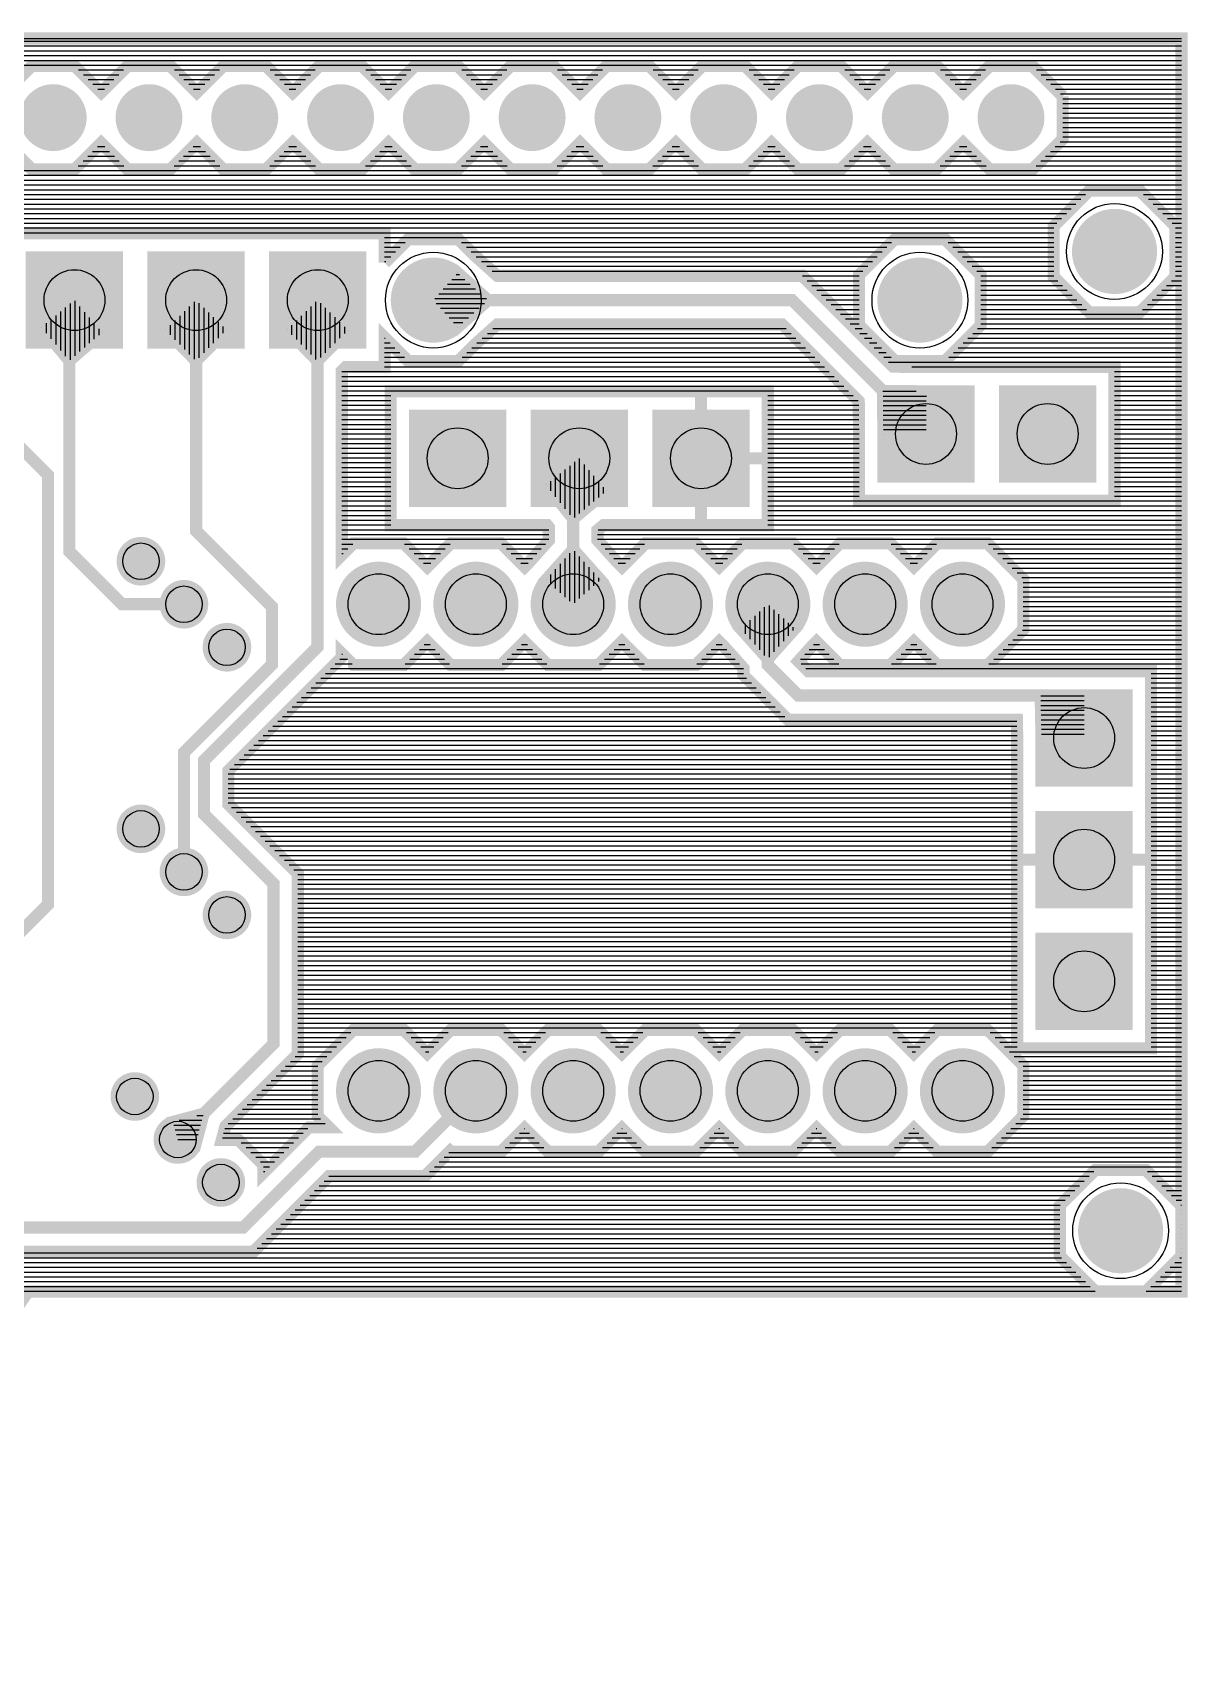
# Model space of a CAD drawing. Header units: inches. Extents: x -0.9 to 0.9, y -0.67 to 0.67.
# Drawn here: x -0.05 to 0.9, y -0.667 to 0.667 of the extents above; entities that cross this region are included whole.
import ezdxf

# ---------------------------------------------------------------- set-up
doc = ezdxf.new("R2010")
doc.units = ezdxf.units.IN
doc.layers.get('0').update_dxf_attribs({"linetype": 'CONTINUOUS'})

# ---------------------------------------------------------------- blocks, each defined once
blk = doc.blocks.new('EPAD')
at = {"const_width": 0.5}
blk.add_lwpolyline([(-0.25, 0, 1), (0.25, 0, 1)], format="xyb", close=True, dxfattribs=at)
blk = doc.blocks.new('RPAD')
blk.add_trace([(-0.5, -0.5), (-0.5, 0.5), (0.5, -0.5), (0.5, 0.5)])

msp = doc.modelspace()

# ---------------------------------------------------------------- linework, layer by layer
at = {"const_width": 0.01}
for points in [[(-0.895, -0.6625), (-0.258071, -0.6625), (-0.053071, -0.3675), (0.895, -0.3675), (0.895, 0.6625), (-0.895, 0.6625), (-0.895, -0.6625)], [(-0.07185, 0.618233), (-0.050084, 0.64), (-0.014876, 0.64), (0.00689, 0.618233), (0.028656, 0.64), (0.063864, 0.64), (0.08563, 0.618233), (0.107396, 0.64), (0.142604, 0.64), (0.16437, 0.618233), (0.186136, 0.64), (0.221344, 0.64), (0.24311, 0.618233), (0.264876, 0.64), (0.300084, 0.64), (0.32185, 0.618233), (0.343617, 0.64), (0.378824, 0.64), (0.400591, 0.618233), (0.422357, 0.64), (0.457565, 0.64), (0.479331, 0.618233), (0.501097, 0.64), (0.536305, 0.64), (0.558071, 0.618233), (0.579837, 0.64), (0.615045, 0.64), (0.636811, 0.618233), (0.658577, 0.64), (0.693785, 0.64), (0.715551, 0.618233), (0.737317, 0.64), (0.772525, 0.64), (0.797421, 0.615104)], [(0.797421, 0.615104), (0.797421, 0.579896), (0.772525, 0.555), (0.737317, 0.555), (0.715551, 0.576767), (0.693785, 0.555), (0.658577, 0.555), (0.636811, 0.576767), (0.615045, 0.555), (0.579837, 0.555), (0.558071, 0.576767), (0.536305, 0.555), (0.501097, 0.555), (0.479331, 0.576767), (0.457565, 0.555), (0.422357, 0.555), (0.400591, 0.576767), (0.378824, 0.555), (0.343617, 0.555), (0.32185, 0.576767), (0.300084, 0.555), (0.264876, 0.555), (0.24311, 0.576767), (0.221344, 0.555), (0.186136, 0.555), (0.16437, 0.576767), (0.142604, 0.555), (0.107396, 0.555), (0.08563, 0.576767), (0.063864, 0.555), (0.028656, 0.555), (0.00689, 0.576767), (-0.014876, 0.555), (-0.050084, 0.555), (-0.07185, 0.576767)], [(0.79, 0.466789), (0.79, 0.508211), (0.819289, 0.5375), (0.860711, 0.5375), (0.89, 0.508211), (0.89, 0.466789), (0.860711, 0.4375), (0.819289, 0.4375), (0.79, 0.466789)], [(-0.37, 0.5025), (0.24, 0.5025), (0.24, 0.47821)], [(0.24, 0.47821), (0.259289, 0.4975), (0.300711, 0.4975), (0.314377, 0.483833), (0.332639, 0.4675), (0.583283, 0.4675), (0.658011, 0.392772), (0.685235, 0.392499), (0.84, 0.392499), (0.84, 0.2825), (0.63, 0.2825), (0.63, 0.337265), (0.629728, 0.364488), (0.566716, 0.4275), (0.332639, 0.4275), (0.314377, 0.411167), (0.300711, 0.3975), (0.259289, 0.3975), (0.24, 0.41679), (0.24, 0.3925), (0.207945, 0.3925), (0.204754, 0.389276), (0.204754, 0.237964), (0.214289, 0.2475), (0.255711, 0.2475), (0.275, 0.22821), (0.294289, 0.2475), (0.335711, 0.2475), (0.355, 0.22821), (0.35867, 0.23188), (0.375, 0.250139), (0.375, 0.26073), (0.373583, 0.2625), (0.245, 0.2625), (0.245, 0.3725), (0.555, 0.3725), (0.555, 0.2625), (0.419927, 0.2625), (0.415, 0.25839), (0.415, 0.250139), (0.431333, 0.231877), (0.435, 0.22821), (0.454289, 0.2475), (0.495711, 0.2475), (0.515, 0.22821), (0.534289, 0.2475), (0.575711, 0.2475), (0.595, 0.22821), (0.614289, 0.2475), (0.655711, 0.2475), (0.675, 0.22821), (0.694289, 0.2475), (0.735711, 0.2475), (0.765, 0.218211), (0.765, 0.176789), (0.735711, 0.1475), (0.694289, 0.1475), (0.675, 0.16679), (0.655711, 0.1475), (0.614289, 0.1475), (0.595, 0.16679), (0.591333, 0.163123), (0.580156, 0.150627), (0.588284, 0.1425), (0.87, 0.1425), (0.87, -0.1675), (0.76, -0.1675), (0.76, 0.086971), (0.75969, 0.1025), (0.571716, 0.1025), (0.535, 0.139216), (0.535, 0.144861), (0.51867, 0.16312), (0.515, 0.16679), (0.495711, 0.1475), (0.454289, 0.1475), (0.435, 0.16679), (0.415711, 0.1475), (0.374289, 0.1475), (0.355, 0.16679), (0.335711, 0.1475), (0.294289, 0.1475), (0.275, 0.16679), (0.255711, 0.1475), (0.214289, 0.1475), (0.204754, 0.157036), (0.204754, 0.15397), (0.11147, 0.060686), (0.11147, 0.033172), (0.168684, -0.024043), (0.168684, -0.1721), (0.109144, -0.23164), (0.106138, -0.242856), (0.119853, -0.242856), (0.140355, -0.263358), (0.140355, -0.269932), (0.177814, -0.232473), (0.194263, -0.232473), (0.185, -0.223211), (0.185, -0.181789), (0.214289, -0.1525), (0.255711, -0.1525), (0.275, -0.17179), (0.294289, -0.1525), (0.335711, -0.1525), (0.355, -0.17179), (0.374289, -0.1525), (0.415711, -0.1525), (0.435, -0.17179), (0.454289, -0.1525), (0.495711, -0.1525), (0.515, -0.17179), (0.534289, -0.1525), (0.575711, -0.1525), (0.595, -0.17179), (0.614289, -0.1525), (0.655711, -0.1525), (0.675, -0.17179), (0.694289, -0.1525), (0.735711, -0.1525), (0.765, -0.181789), (0.765, -0.223211), (0.735711, -0.2525), (0.694289, -0.2525), (0.675, -0.23321), (0.655711, -0.2525), (0.614289, -0.2525), (0.595, -0.23321), (0.575711, -0.2525), (0.534289, -0.2525), (0.515, -0.23321), (0.495711, -0.2525), (0.454289, -0.2525), (0.435, -0.23321), (0.415711, -0.2525), (0.374289, -0.2525), (0.355, -0.23321), (0.335711, -0.2525), (0.294289, -0.2525), (0.293787, -0.251997), (0.273311, -0.272472), (0.194382, -0.272472), (0.13203, -0.334824), (-0.129913, -0.334824)], [(0.63, 0.426789), (0.63, 0.468211), (0.659289, 0.4975), (0.700711, 0.4975), (0.73, 0.468211), (0.73, 0.426789), (0.700711, 0.3975), (0.659289, 0.3975), (0.63, 0.426789)], [(0.28, 0.4475), (0.3, 0.425139), (0.325, 0.4475), (0.3, 0.469861), (0.28, 0.4475)], [(-0.145, -0.1575), (-0.036791, -0.049291), (-0.036791, 0.303774), (-0.103956, 0.370938), (-0.107687, 0.370938), (-0.107687, 0.440187), (-0.115, 0.4475)], [(-0.015, 0.4475), (-0.041976, 0.4252), (-0.019226, 0.397679), (0.007835, 0.420975), (-0.015, 0.4475)], [(0.075, 0.1975), (0.024165, 0.1975), (-0.019226, 0.240891), (-0.019226, 0.240891), (-0.019226, 0.443274), (-0.015, 0.4475)], [(0.085, 0.4475), (0.060005, 0.423), (0.085, 0.3975), (0.109995, 0.423), (0.085, 0.4475)], [(0.07, -0.2425), (0.148684, -0.163816), (0.148684, -0.032326), (0.09147, 0.024888), (0.09147, 0.06897), (0.184754, 0.162254), (0.184754, 0.447254), (0.185, 0.4475)], [(0.075, -0.0225), (0.075, 0.075582), (0.147441, 0.148022), (0.147441, 0.195285), (0.085, 0.257726), (0.085, 0.4475)], [(0.185, 0.4475), (0.159885, 0.423124), (0.184754, 0.397501), (0.209874, 0.422878), (0.185, 0.4475)], [(0.28, 0.4475), (0.575, 0.4475), (0.685, 0.3375)], [(0.5, 0.3725), (0.5, 0.3175)], [(0.685, 0.3375), (0.68535, 0.372498), (0.649645, 0.372855), (0.650002, 0.33715), (0.685, 0.3375)], [(0.4, 0.3175), (0.37268, 0.295622), (0.395, 0.267751), (0.42242, 0.290624), (0.4, 0.3175)], [(0.395, 0.1975), (0.395, 0.3125), (0.4, 0.3175)], [(0.555, 0.3175), (0.5, 0.3175)], [(0.5, 0.2625), (0.5, 0.3175)], [(0.395, 0.1975), (0.417361, 0.2175), (0.395, 0.2425), (0.372639, 0.2175), (0.395, 0.1975)], [(0.555, 0.1975), (0.532639, 0.1775), (0.555, 0.1525), (0.577361, 0.1775), (0.555, 0.1975)], [(0.555, 0.1975), (0.555, 0.1475), (0.58, 0.1225), (0.78, 0.1225), (0.815, 0.0875)], [(0.815, 0.0875), (0.815, 0.1225), (0.779293, 0.1225), (0.780007, 0.0868), (0.815, 0.0875)], [(0.76, -0.0125), (0.815, -0.0125)], [(0.87, -0.0125), (0.815, -0.0125)], [(0.315, -0.2025), (0.265028, -0.252472), (0.186098, -0.252472), (0.123746, -0.314824), (-0.12163, -0.314824), (-0.183954, -0.2525), (-0.365, -0.2525)], [(0.07, -0.2425), (0.084489, -0.246382), (0.091213, -0.221287), (0.066118, -0.228011), (0.07, -0.2425)], [(0.795, -0.338211), (0.795, -0.296789), (0.824289, -0.2675), (0.865711, -0.2675), (0.895, -0.296789), (0.895, -0.338211), (0.865711, -0.3675), (0.824289, -0.3675), (0.795, -0.338211)]]:
    msp.add_lwpolyline(points, dxfattribs=at)
for points in [[(-0.895, 0.6625), (0.895, 0.6625)], [(-0.895, 0.660335), (0.895, 0.660335)], [(-0.895, 0.656398), (0.895, 0.656398)], [(-0.895, 0.652461), (0.895, 0.652461)], [(-0.895, 0.648524), (0.895, 0.648524)], [(-0.895, 0.644587), (0.895, 0.644587)], [(-0.895, 0.64065), (0.895, 0.64065)], [(-0.011589, 0.636713), (0.025369, 0.636713)], [(-0.007652, 0.632776), (0.021432, 0.632776)], [(-0.003715, 0.628839), (0.017495, 0.628839)], [(0.067151, 0.636713), (0.104109, 0.636713)], [(0.071088, 0.632776), (0.100172, 0.632776)], [(0.075025, 0.628839), (0.096235, 0.628839)], [(0.145891, 0.636713), (0.182849, 0.636713)], [(0.149828, 0.632776), (0.178912, 0.632776)], [(0.153765, 0.628839), (0.174975, 0.628839)], [(0.224631, 0.636713), (0.261589, 0.636713)], [(0.228568, 0.632776), (0.257652, 0.632776)], [(0.232505, 0.628839), (0.253715, 0.628839)], [(0.303371, 0.636713), (0.34033, 0.636713)], [(0.307308, 0.632776), (0.336393, 0.632776)], [(0.311245, 0.628839), (0.332456, 0.628839)], [(0.382111, 0.636713), (0.41907, 0.636713)], [(0.386048, 0.632776), (0.415133, 0.632776)], [(0.389985, 0.628839), (0.411196, 0.628839)], [(0.460852, 0.636713), (0.49781, 0.636713)], [(0.464789, 0.632776), (0.493873, 0.632776)], [(0.468726, 0.628839), (0.489936, 0.628839)], [(0.539592, 0.636713), (0.57655, 0.636713)], [(0.543529, 0.632776), (0.572613, 0.632776)], [(0.547466, 0.628839), (0.568676, 0.628839)], [(0.618332, 0.636713), (0.65529, 0.636713)], [(0.622269, 0.632776), (0.651353, 0.632776)], [(0.626206, 0.628839), (0.647416, 0.628839)], [(0.697072, 0.636713), (0.73403, 0.636713)], [(0.701009, 0.632776), (0.730093, 0.632776)], [(0.704946, 0.628839), (0.726156, 0.628839)], [(0.775812, 0.636713), (0.895, 0.636713)], [(0.779749, 0.632776), (0.895, 0.632776)], [(0.783686, 0.628839), (0.895, 0.628839)], [(0.000222, 0.624902), (0.013558, 0.624902)], [(0.004159, 0.620965), (0.009621, 0.620965)], [(0.078962, 0.624902), (0.092298, 0.624902)], [(0.082899, 0.620965), (0.088361, 0.620965)], [(0.157702, 0.624902), (0.171038, 0.624902)], [(0.161639, 0.620965), (0.167101, 0.620965)], [(0.236442, 0.624902), (0.249778, 0.624902)], [(0.240379, 0.620965), (0.245841, 0.620965)], [(0.315182, 0.624902), (0.328519, 0.624902)], [(0.319119, 0.620965), (0.324581, 0.620965)], [(0.393922, 0.624902), (0.407259, 0.624902)], [(0.397859, 0.620965), (0.403322, 0.620965)], [(0.472663, 0.624902), (0.485999, 0.624902)], [(0.4766, 0.620965), (0.482062, 0.620965)], [(0.551403, 0.624902), (0.564739, 0.624902)], [(0.55534, 0.620965), (0.560802, 0.620965)], [(0.630143, 0.624902), (0.643479, 0.624902)], [(0.63408, 0.620965), (0.639542, 0.620965)], [(0.708883, 0.624902), (0.722219, 0.624902)], [(0.71282, 0.620965), (0.718282, 0.620965)], [(0.787623, 0.624902), (0.895, 0.624902)], [(0.79156, 0.620965), (0.895, 0.620965)], [(0.795497, 0.617028), (0.895, 0.617028)], [(0.797421, 0.613091), (0.895, 0.613091)], [(0.797421, 0.609154), (0.895, 0.609154)], [(0.797421, 0.605217), (0.895, 0.605217)], [(0.797421, 0.60128), (0.895, 0.60128)], [(0.797421, 0.597343), (0.895, 0.597343)], [(0.797421, 0.593406), (0.895, 0.593406)], [(0.797421, 0.589469), (0.895, 0.589469)], [(0.795182, 0.577657), (0.895, 0.577657)], [(0.797421, 0.585531), (0.895, 0.585531)], [(0.797421, 0.581594), (0.895, 0.581594)], [(-0.007967, 0.561909), (0.021747, 0.561909)], [(-0.00403, 0.565846), (0.01781, 0.565846)], [(-0.000093, 0.569783), (0.013873, 0.569783)], [(0.003844, 0.57372), (0.009936, 0.57372)], [(0.070773, 0.561909), (0.100487, 0.561909)], [(0.07471, 0.565846), (0.09655, 0.565846)], [(0.078647, 0.569783), (0.092613, 0.569783)], [(0.082584, 0.57372), (0.088676, 0.57372)], [(0.149513, 0.561909), (0.179227, 0.561909)], [(0.15345, 0.565846), (0.17529, 0.565846)], [(0.157387, 0.569783), (0.171353, 0.569783)], [(0.161324, 0.57372), (0.167416, 0.57372)], [(0.228253, 0.561909), (0.257967, 0.561909)], [(0.23219, 0.565846), (0.25403, 0.565846)], [(0.236127, 0.569783), (0.250093, 0.569783)], [(0.240064, 0.57372), (0.246156, 0.57372)], [(0.306993, 0.561909), (0.336707, 0.561909)], [(0.31093, 0.565846), (0.33277, 0.565846)], [(0.314867, 0.569783), (0.328833, 0.569783)], [(0.318804, 0.57372), (0.324896, 0.57372)], [(0.385733, 0.561909), (0.415448, 0.561909)], [(0.38967, 0.565846), (0.411511, 0.565846)], [(0.393607, 0.569783), (0.407574, 0.569783)], [(0.397544, 0.57372), (0.403637, 0.57372)], [(0.464474, 0.561909), (0.494188, 0.561909)], [(0.468411, 0.565846), (0.490251, 0.565846)], [(0.472348, 0.569783), (0.486314, 0.569783)], [(0.476285, 0.57372), (0.482377, 0.57372)], [(0.543214, 0.561909), (0.572928, 0.561909)], [(0.547151, 0.565846), (0.568991, 0.565846)], [(0.551088, 0.569783), (0.565054, 0.569783)], [(0.555025, 0.57372), (0.561117, 0.57372)], [(0.621954, 0.561909), (0.651668, 0.561909)], [(0.625891, 0.565846), (0.647731, 0.565846)], [(0.629828, 0.569783), (0.643794, 0.569783)], [(0.633765, 0.57372), (0.639857, 0.57372)], [(0.700694, 0.561909), (0.730408, 0.561909)], [(0.704631, 0.565846), (0.726471, 0.565846)], [(0.708568, 0.569783), (0.722534, 0.569783)], [(0.712505, 0.57372), (0.718597, 0.57372)], [(0.779434, 0.561909), (0.895, 0.561909)], [(0.783371, 0.565846), (0.895, 0.565846)], [(0.787308, 0.569783), (0.895, 0.569783)], [(0.791245, 0.57372), (0.895, 0.57372)], [(-0.515, 0.554035), (0.895, 0.554035)], [(-0.515, 0.550098), (0.895, 0.550098)], [(-0.011904, 0.557972), (0.025684, 0.557972)], [(0.066836, 0.557972), (0.104424, 0.557972)], [(0.145576, 0.557972), (0.183164, 0.557972)], [(0.224316, 0.557972), (0.261904, 0.557972)], [(0.303056, 0.557972), (0.340644, 0.557972)], [(0.381796, 0.557972), (0.419385, 0.557972)], [(0.460537, 0.557972), (0.498125, 0.557972)], [(0.539277, 0.557972), (0.576865, 0.557972)], [(0.618017, 0.557972), (0.655605, 0.557972)], [(0.696757, 0.557972), (0.734345, 0.557972)], [(0.775497, 0.557972), (0.895, 0.557972)], [(-0.515, 0.546161), (0.895, 0.546161)], [(-0.515, 0.542224), (0.895, 0.542224)], [(-0.515, 0.538287), (0.895, 0.538287)], [(-0.515, 0.53435), (0.81614, 0.53435)], [(0.86386, 0.53435), (0.895, 0.53435)], [(-0.515, 0.530413), (0.812203, 0.530413)], [(-0.515, 0.526476), (0.808266, 0.526476)], [(-0.515, 0.522539), (0.804329, 0.522539)], [(0.867797, 0.530413), (0.895, 0.530413)], [(0.871734, 0.526476), (0.895, 0.526476)], [(0.875671, 0.522539), (0.895, 0.522539)], [(-0.515, 0.518602), (0.800392, 0.518602)], [(-0.515, 0.514665), (0.796455, 0.514665)], [(-0.515, 0.510728), (0.792518, 0.510728)], [(0.879608, 0.518602), (0.895, 0.518602)], [(0.883545, 0.514665), (0.895, 0.514665)], [(0.887482, 0.510728), (0.895, 0.510728)], [(-0.515, 0.506791), (0.79, 0.506791)], [(-0.515, 0.502854), (0.79, 0.502854)], [(0.24, 0.498917), (0.79, 0.498917)], [(0.24, 0.49498), (0.25677, 0.49498)], [(0.30323, 0.49498), (0.65677, 0.49498)], [(0.70323, 0.49498), (0.79, 0.49498)], [(0.89, 0.506791), (0.895, 0.506791)], [(0.89, 0.502854), (0.895, 0.502854)], [(0.89, 0.498917), (0.895, 0.498917)], [(0.89, 0.49498), (0.895, 0.49498)], [(0.24, 0.491043), (0.252833, 0.491043)], [(0.24, 0.487106), (0.248896, 0.487106)], [(0.24, 0.483169), (0.244959, 0.483169)], [(0.307167, 0.491043), (0.652833, 0.491043)], [(0.311104, 0.487106), (0.648896, 0.487106)], [(0.315119, 0.483169), (0.644959, 0.483169)], [(0.707167, 0.491043), (0.79, 0.491043)], [(0.711104, 0.487106), (0.79, 0.487106)], [(0.715041, 0.483169), (0.79, 0.483169)], [(0.89, 0.491043), (0.895, 0.491043)], [(0.89, 0.487106), (0.895, 0.487106)], [(0.89, 0.483169), (0.895, 0.483169)], [(0.24, 0.479232), (0.241022, 0.479232)], [(0.298735, 0.468446), (0.301581, 0.468446)], [(0.3, 0.469861), (0.3, 0.469861)], [(0.319521, 0.479232), (0.641022, 0.479232)], [(0.323922, 0.475295), (0.637085, 0.475295)], [(0.328324, 0.471358), (0.633148, 0.471358)], [(0.583362, 0.467421), (0.63, 0.467421)], [(0.718978, 0.479232), (0.79, 0.479232)], [(0.722915, 0.475295), (0.79, 0.475295)], [(0.726852, 0.471358), (0.79, 0.471358)], [(0.73, 0.467421), (0.79, 0.467421)], [(0.89, 0.479232), (0.895, 0.479232)], [(0.89, 0.475295), (0.895, 0.475295)], [(0.89, 0.471358), (0.895, 0.471358)], [(0.89, 0.467421), (0.895, 0.467421)], [(0.288171, 0.456635), (0.314786, 0.456635)], [(0.291692, 0.460572), (0.310384, 0.460572)], [(0.295213, 0.464509), (0.305983, 0.464509)], [(0.587299, 0.463484), (0.63, 0.463484)], [(0.591236, 0.459547), (0.63, 0.459547)], [(0.595173, 0.45561), (0.63, 0.45561)], [(0.73, 0.463484), (0.793306, 0.463484)], [(0.73, 0.459547), (0.797243, 0.459547)], [(0.73, 0.45561), (0.80118, 0.45561)], [(0.87882, 0.45561), (0.895, 0.45561)], [(0.882757, 0.459547), (0.895, 0.459547)], [(0.886694, 0.463484), (0.895, 0.463484)], [(-0.022291, 0.401387), (-0.022291, 0.441473)], [(-0.018354, 0.39843), (-0.018354, 0.444727)], [(-0.014417, 0.401819), (-0.014417, 0.446822)], [(-0.01048, 0.405208), (-0.01048, 0.442249)], [(0.07969, 0.402917), (0.07969, 0.442295)], [(0.083627, 0.3989), (0.083627, 0.446154)], [(0.087564, 0.400116), (0.087564, 0.444987)], [(0.091501, 0.404132), (0.091501, 0.441128)], [(0.17957, 0.402842), (0.17957, 0.44223)], [(0.183507, 0.398785), (0.183507, 0.446051)], [(0.187444, 0.400218), (0.187444, 0.44508)], [(0.191381, 0.404196), (0.191381, 0.441183)], [(0.281128, 0.448761), (0.323589, 0.448761)], [(0.282393, 0.444824), (0.322008, 0.444824)], [(0.28465, 0.452698), (0.319188, 0.452698)], [(0.285914, 0.440887), (0.317607, 0.440887)], [(0.59911, 0.451673), (0.63, 0.451673)], [(0.603047, 0.447736), (0.63, 0.447736)], [(0.606984, 0.443799), (0.63, 0.443799)], [(0.73, 0.451673), (0.805117, 0.451673)], [(0.73, 0.447736), (0.809054, 0.447736)], [(0.73, 0.443799), (0.812991, 0.443799)], [(0.867009, 0.443799), (0.895, 0.443799)], [(0.870946, 0.447736), (0.895, 0.447736)], [(0.874883, 0.451673), (0.895, 0.451673)], [(-0.038039, 0.420437), (-0.038039, 0.428455)], [(-0.034102, 0.415675), (-0.034102, 0.431709)], [(-0.030165, 0.410912), (-0.030165, 0.434964)], [(-0.026228, 0.406149), (-0.026228, 0.438218)], [(-0.006543, 0.408598), (-0.006543, 0.437676)], [(-0.002606, 0.411987), (-0.002606, 0.433103)], [(0.001331, 0.415376), (0.001331, 0.42853)], [(0.067879, 0.414967), (0.067879, 0.430718)], [(0.071816, 0.41095), (0.071816, 0.434577)], [(0.075753, 0.406934), (0.075753, 0.438436)], [(0.095438, 0.408149), (0.095438, 0.437269)], [(0.099375, 0.412166), (0.099375, 0.433409)], [(0.103312, 0.416182), (0.103312, 0.42955)], [(0.167759, 0.415011), (0.167759, 0.430766)], [(0.171696, 0.410954), (0.171696, 0.434587)], [(0.175633, 0.406898), (0.175633, 0.438408)], [(0.195318, 0.408173), (0.195318, 0.437286)], [(0.199255, 0.41215), (0.199255, 0.433389)], [(0.203192, 0.416127), (0.203192, 0.429492)], [(0.289436, 0.43695), (0.313205, 0.43695)], [(0.292957, 0.433013), (0.308803, 0.433013)], [(0.296478, 0.429076), (0.304402, 0.429076)], [(0.610921, 0.439862), (0.63, 0.439862)], [(0.614858, 0.435925), (0.63, 0.435925)], [(0.618795, 0.431988), (0.63, 0.431988)], [(0.622732, 0.428051), (0.63, 0.428051)], [(0.73, 0.439862), (0.816928, 0.439862)], [(0.73, 0.435925), (0.895, 0.435925)], [(0.73, 0.431988), (0.895, 0.431988)], [(0.73, 0.428051), (0.895, 0.428051)], [(0.863072, 0.439862), (0.895, 0.439862)], [(-0.041976, 0.4252), (-0.041976, 0.4252)], [(0.005268, 0.418765), (0.005268, 0.423956)], [(0.007835, 0.420975), (0.007835, 0.420975)], [(0.060005, 0.423), (0.060005, 0.423)], [(0.063942, 0.418983), (0.063942, 0.426859)], [(0.107249, 0.420199), (0.107249, 0.425691)], [(0.109995, 0.423), (0.109995, 0.423)], [(0.159885, 0.423124), (0.159885, 0.423124)], [(0.163822, 0.419067), (0.163822, 0.426944)], [(0.207129, 0.420104), (0.207129, 0.425594)], [(0.209874, 0.422878), (0.209874, 0.422878)], [(0.24, 0.41624), (0.24055, 0.41624)], [(0.3, 0.425139), (0.3, 0.425139)], [(0.320049, 0.41624), (0.577976, 0.41624)], [(0.324451, 0.420177), (0.574039, 0.420177)], [(0.328852, 0.424114), (0.570102, 0.424114)], [(0.626669, 0.424114), (0.632676, 0.424114)], [(0.630606, 0.420177), (0.636613, 0.420177)], [(0.634543, 0.41624), (0.64055, 0.41624)], [(0.71945, 0.41624), (0.895, 0.41624)], [(0.723387, 0.420177), (0.895, 0.420177)], [(0.727324, 0.424114), (0.895, 0.424114)], [(0.24, 0.412303), (0.244487, 0.412303)], [(0.24, 0.408366), (0.248424, 0.408366)], [(0.24, 0.404429), (0.252361, 0.404429)], [(0.307639, 0.404429), (0.589787, 0.404429)], [(0.311576, 0.408366), (0.58585, 0.408366)], [(0.315647, 0.412303), (0.581913, 0.412303)], [(0.63848, 0.412303), (0.644487, 0.412303)], [(0.642417, 0.408366), (0.648424, 0.408366)], [(0.646354, 0.404429), (0.652361, 0.404429)], [(0.707639, 0.404429), (0.895, 0.404429)], [(0.711576, 0.408366), (0.895, 0.408366)], [(0.715513, 0.412303), (0.895, 0.412303)], [(0.204754, 0.388681), (0.605535, 0.388681)], [(0.24, 0.400492), (0.256298, 0.400492)], [(0.24, 0.396555), (0.597661, 0.396555)], [(0.24, 0.392618), (0.601598, 0.392618)], [(0.303702, 0.400492), (0.593724, 0.400492)], [(0.650291, 0.400492), (0.656298, 0.400492)], [(0.654228, 0.396555), (0.895, 0.396555)], [(0.673354, 0.392618), (0.895, 0.392618)], [(0.703702, 0.400492), (0.895, 0.400492)], [(0.84, 0.388681), (0.895, 0.388681)], [(0.204754, 0.384744), (0.609472, 0.384744)], [(0.204754, 0.380807), (0.613409, 0.380807)], [(0.204754, 0.37687), (0.617346, 0.37687)], [(0.84, 0.384744), (0.895, 0.384744)], [(0.84, 0.380807), (0.895, 0.380807)], [(0.84, 0.37687), (0.895, 0.37687)], [(0.204754, 0.372933), (0.621283, 0.372933)], [(0.204754, 0.368996), (0.245, 0.368996)], [(0.204754, 0.365059), (0.245, 0.365059)], [(0.204754, 0.361122), (0.245, 0.361122)], [(0.555, 0.368996), (0.62522, 0.368996)], [(0.555, 0.365059), (0.629157, 0.365059)], [(0.555, 0.361122), (0.629761, 0.361122)], [(0.649645, 0.372855), (0.649645, 0.372855)], [(0.649647, 0.372583), (0.676847, 0.372583)], [(0.649687, 0.368646), (0.685311, 0.368646)], [(0.649726, 0.364709), (0.685272, 0.364709)], [(0.649765, 0.360772), (0.685233, 0.360772)], [(0.84, 0.372933), (0.895, 0.372933)], [(0.84, 0.368996), (0.895, 0.368996)], [(0.84, 0.365059), (0.895, 0.365059)], [(0.84, 0.361122), (0.895, 0.361122)], [(0.204754, 0.357185), (0.245, 0.357185)], [(0.204754, 0.353248), (0.245, 0.353248)], [(0.204754, 0.349311), (0.245, 0.349311)], [(0.555, 0.357185), (0.629801, 0.357185)], [(0.555, 0.353248), (0.62984, 0.353248)], [(0.555, 0.349311), (0.62988, 0.349311)], [(0.649805, 0.356835), (0.685193, 0.356835)], [(0.649844, 0.352898), (0.685154, 0.352898)], [(0.649883, 0.348961), (0.685115, 0.348961)], [(0.84, 0.357185), (0.895, 0.357185)], [(0.84, 0.353248), (0.895, 0.353248)], [(0.84, 0.349311), (0.895, 0.349311)], [(0.204754, 0.345374), (0.245, 0.345374)], [(0.204754, 0.341437), (0.245, 0.341437)], [(0.204754, 0.3375), (0.245, 0.3375)], [(0.555, 0.345374), (0.629919, 0.345374)], [(0.555, 0.341437), (0.629958, 0.341437)], [(0.555, 0.3375), (0.629998, 0.3375)], [(0.649923, 0.345024), (0.685075, 0.345024)], [(0.649962, 0.341087), (0.685036, 0.341087)], [(0.650002, 0.33715), (0.650002, 0.33715)], [(0.84, 0.345374), (0.895, 0.345374)], [(0.84, 0.341437), (0.895, 0.341437)], [(0.84, 0.3375), (0.895, 0.3375)], [(0.204754, 0.333563), (0.245, 0.333563)], [(0.204754, 0.329626), (0.245, 0.329626)], [(0.204754, 0.325689), (0.245, 0.325689)], [(0.204754, 0.321752), (0.245, 0.321752)], [(0.555, 0.333563), (0.63, 0.333563)], [(0.555, 0.329626), (0.63, 0.329626)], [(0.555, 0.325689), (0.63, 0.325689)], [(0.555, 0.321752), (0.63, 0.321752)], [(0.84, 0.333563), (0.895, 0.333563)], [(0.84, 0.329626), (0.895, 0.329626)], [(0.84, 0.325689), (0.895, 0.325689)], [(0.84, 0.321752), (0.895, 0.321752)], [(0.204754, 0.317815), (0.245, 0.317815)], [(0.204754, 0.313878), (0.245, 0.313878)], [(0.204754, 0.309941), (0.245, 0.309941)], [(0.388428, 0.275957), (0.388428, 0.308233)], [(0.392365, 0.271041), (0.392365, 0.311386)], [(0.396302, 0.268837), (0.396302, 0.314539)], [(0.400239, 0.272121), (0.400239, 0.317213)], [(0.404176, 0.275405), (0.404176, 0.312493)], [(0.408113, 0.278689), (0.408113, 0.307774)], [(0.555, 0.317815), (0.63, 0.317815)], [(0.555, 0.313878), (0.63, 0.313878)], [(0.555, 0.309941), (0.63, 0.309941)], [(0.84, 0.317815), (0.895, 0.317815)], [(0.84, 0.313878), (0.895, 0.313878)], [(0.84, 0.309941), (0.895, 0.309941)], [(0.204754, 0.306004), (0.245, 0.306004)], [(0.204754, 0.302067), (0.245, 0.302067)], [(0.204754, 0.29813), (0.245, 0.29813)], [(0.204754, 0.294193), (0.245, 0.294193)], [(0.37268, 0.295622), (0.37268, 0.295622)], [(0.376617, 0.290706), (0.376617, 0.298775)], [(0.380554, 0.28579), (0.380554, 0.301928)], [(0.384491, 0.280873), (0.384491, 0.30508)], [(0.41205, 0.281974), (0.41205, 0.303054)], [(0.415987, 0.285258), (0.415987, 0.298334)], [(0.555, 0.306004), (0.63, 0.306004)], [(0.555, 0.302067), (0.63, 0.302067)], [(0.555, 0.29813), (0.63, 0.29813)], [(0.555, 0.294193), (0.63, 0.294193)], [(0.84, 0.306004), (0.895, 0.306004)], [(0.84, 0.302067), (0.895, 0.302067)], [(0.84, 0.29813), (0.895, 0.29813)], [(0.84, 0.294193), (0.895, 0.294193)], [(0.204754, 0.290256), (0.245, 0.290256)], [(0.204754, 0.286319), (0.245, 0.286319)], [(0.204754, 0.282382), (0.245, 0.282382)], [(0.419924, 0.288542), (0.419924, 0.293615)], [(0.42242, 0.290624), (0.42242, 0.290624)], [(0.555, 0.290256), (0.63, 0.290256)], [(0.555, 0.286319), (0.63, 0.286319)], [(0.555, 0.282382), (0.895, 0.282382)], [(0.84, 0.290256), (0.895, 0.290256)], [(0.84, 0.286319), (0.895, 0.286319)], [(0.204754, 0.278445), (0.245, 0.278445)], [(0.204754, 0.274508), (0.245, 0.274508)], [(0.204754, 0.270571), (0.245, 0.270571)], [(0.555, 0.278445), (0.895, 0.278445)], [(0.555, 0.274508), (0.895, 0.274508)], [(0.555, 0.270571), (0.895, 0.270571)], [(0.204754, 0.266634), (0.245, 0.266634)], [(0.204754, 0.262697), (0.245, 0.262697)], [(0.204754, 0.25876), (0.375, 0.25876)], [(0.204754, 0.254823), (0.375, 0.254823)], [(0.415, 0.254823), (0.895, 0.254823)], [(0.415443, 0.25876), (0.895, 0.25876)], [(0.555, 0.266634), (0.895, 0.266634)], [(0.555, 0.262697), (0.895, 0.262697)], [(0.204754, 0.250886), (0.375, 0.250886)], [(0.204754, 0.246949), (0.213739, 0.246949)], [(0.204754, 0.243012), (0.209802, 0.243012)], [(0.256261, 0.246949), (0.293739, 0.246949)], [(0.260198, 0.243012), (0.289802, 0.243012)], [(0.336261, 0.246949), (0.372147, 0.246949)], [(0.340198, 0.243012), (0.368626, 0.243012)], [(0.396261, 0.198628), (0.396261, 0.241089)], [(0.415, 0.250886), (0.895, 0.250886)], [(0.417852, 0.246949), (0.453739, 0.246949)], [(0.421374, 0.243012), (0.449802, 0.243012)], [(0.496261, 0.246949), (0.533739, 0.246949)], [(0.500198, 0.243012), (0.529802, 0.243012)], [(0.576261, 0.246949), (0.613739, 0.246949)], [(0.580198, 0.243012), (0.609802, 0.243012)], [(0.656261, 0.246949), (0.693739, 0.246949)], [(0.660198, 0.243012), (0.689802, 0.243012)], [(0.736261, 0.246949), (0.895, 0.246949)], [(0.740198, 0.243012), (0.895, 0.243012)], [(0.204754, 0.239075), (0.205865, 0.239075)], [(0.264135, 0.239075), (0.285865, 0.239075)], [(0.268072, 0.235138), (0.281928, 0.235138)], [(0.272009, 0.231201), (0.277991, 0.231201)], [(0.344135, 0.239075), (0.365105, 0.239075)], [(0.348072, 0.235138), (0.361583, 0.235138)], [(0.352009, 0.231201), (0.357991, 0.231201)], [(0.38445, 0.206935), (0.38445, 0.230705)], [(0.388387, 0.203414), (0.388387, 0.235107)], [(0.392324, 0.199893), (0.392324, 0.239508)], [(0.400198, 0.20215), (0.400198, 0.236688)], [(0.404135, 0.205671), (0.404135, 0.232286)], [(0.408072, 0.209192), (0.408072, 0.227884)], [(0.424895, 0.239075), (0.445865, 0.239075)], [(0.428417, 0.235138), (0.441928, 0.235138)], [(0.432009, 0.231201), (0.437991, 0.231201)], [(0.504135, 0.239075), (0.525865, 0.239075)], [(0.508072, 0.235138), (0.521928, 0.235138)], [(0.512009, 0.231201), (0.517991, 0.231201)], [(0.584135, 0.239075), (0.605865, 0.239075)], [(0.588072, 0.235138), (0.601928, 0.235138)], [(0.592009, 0.231201), (0.597991, 0.231201)], [(0.664135, 0.239075), (0.685865, 0.239075)], [(0.668072, 0.235138), (0.681928, 0.235138)], [(0.672009, 0.231201), (0.677991, 0.231201)], [(0.744135, 0.239075), (0.895, 0.239075)], [(0.748072, 0.235138), (0.895, 0.235138)], [(0.752009, 0.231201), (0.895, 0.231201)], [(0.755946, 0.227264), (0.895, 0.227264)], [(0.372639, 0.2175), (0.372639, 0.2175)], [(0.376576, 0.213978), (0.376576, 0.221901)], [(0.380513, 0.210457), (0.380513, 0.226303)], [(0.412009, 0.212713), (0.412009, 0.223483)], [(0.415946, 0.216235), (0.415946, 0.219081)], [(0.417361, 0.2175), (0.417361, 0.2175)], [(0.759883, 0.223327), (0.895, 0.223327)], [(0.76382, 0.21939), (0.895, 0.21939)], [(0.765, 0.215453), (0.895, 0.215453)], [(0.765, 0.211516), (0.895, 0.211516)], [(0.765, 0.207579), (0.895, 0.207579)], [(0.765, 0.203642), (0.895, 0.203642)], [(0.54445, 0.164295), (0.54445, 0.188064)], [(0.548387, 0.159893), (0.548387, 0.191585)], [(0.552324, 0.155491), (0.552324, 0.195107)], [(0.556261, 0.15391), (0.556261, 0.196372)], [(0.560198, 0.158312), (0.560198, 0.19285)], [(0.564135, 0.162713), (0.564135, 0.189329)], [(0.765, 0.199705), (0.895, 0.199705)], [(0.765, 0.195768), (0.895, 0.195768)], [(0.765, 0.191831), (0.895, 0.191831)], [(0.765, 0.187894), (0.895, 0.187894)], [(0.532639, 0.1775), (0.532639, 0.1775)], [(0.536576, 0.173098), (0.536576, 0.181022)], [(0.540513, 0.168696), (0.540513, 0.184543)], [(0.568072, 0.167115), (0.568072, 0.185807)], [(0.572009, 0.171517), (0.572009, 0.182286)], [(0.575946, 0.175919), (0.575946, 0.178765)], [(0.577361, 0.1775), (0.577361, 0.1775)], [(0.764293, 0.176083), (0.895, 0.176083)], [(0.765, 0.183957), (0.895, 0.183957)], [(0.765, 0.18002), (0.895, 0.18002)], [(0.268545, 0.160335), (0.281455, 0.160335)], [(0.272482, 0.164272), (0.277518, 0.164272)], [(0.348545, 0.160335), (0.361455, 0.160335)], [(0.352482, 0.164272), (0.357518, 0.164272)], [(0.428545, 0.160335), (0.441455, 0.160335)], [(0.432482, 0.164272), (0.437518, 0.164272)], [(0.508545, 0.160335), (0.521161, 0.160335)], [(0.512482, 0.164272), (0.517518, 0.164272)], [(0.588839, 0.160335), (0.601455, 0.160335)], [(0.592482, 0.164272), (0.597518, 0.164272)], [(0.668545, 0.160335), (0.681455, 0.160335)], [(0.672482, 0.164272), (0.677518, 0.164272)], [(0.748545, 0.160335), (0.895, 0.160335)], [(0.752482, 0.164272), (0.895, 0.164272)], [(0.756419, 0.168209), (0.895, 0.168209)], [(0.760356, 0.172146), (0.895, 0.172146)], [(0.199307, 0.148524), (0.213266, 0.148524)], [(0.203244, 0.152461), (0.209329, 0.152461)], [(0.204754, 0.156398), (0.205392, 0.156398)], [(0.256734, 0.148524), (0.293266, 0.148524)], [(0.260671, 0.152461), (0.289329, 0.152461)], [(0.264608, 0.156398), (0.285392, 0.156398)], [(0.336734, 0.148524), (0.373266, 0.148524)], [(0.340671, 0.152461), (0.369329, 0.152461)], [(0.344608, 0.156398), (0.365392, 0.156398)], [(0.416734, 0.148524), (0.453266, 0.148524)], [(0.420671, 0.152461), (0.449329, 0.152461)], [(0.424608, 0.156398), (0.445392, 0.156398)], [(0.496734, 0.148524), (0.531725, 0.148524)], [(0.500671, 0.152461), (0.528204, 0.152461)], [(0.504608, 0.156398), (0.524682, 0.156398)], [(0.581796, 0.152461), (0.609329, 0.152461)], [(0.58226, 0.148524), (0.613266, 0.148524)], [(0.585318, 0.156398), (0.605392, 0.156398)], [(0.656734, 0.148524), (0.693266, 0.148524)], [(0.660671, 0.152461), (0.689329, 0.152461)], [(0.664608, 0.156398), (0.685392, 0.156398)], [(0.736734, 0.148524), (0.895, 0.148524)], [(0.740671, 0.152461), (0.895, 0.152461)], [(0.744608, 0.156398), (0.895, 0.156398)], [(0.187496, 0.136713), (0.537504, 0.136713)], [(0.191433, 0.14065), (0.535, 0.14065)], [(0.19537, 0.144587), (0.535, 0.144587)], [(0.586197, 0.144587), (0.895, 0.144587)], [(0.87, 0.14065), (0.895, 0.14065)], [(0.87, 0.136713), (0.895, 0.136713)], [(0.171748, 0.120965), (0.553252, 0.120965)], [(0.175685, 0.124902), (0.549315, 0.124902)], [(0.179622, 0.128839), (0.545378, 0.128839)], [(0.183559, 0.132776), (0.541441, 0.132776)], [(0.779293, 0.1225), (0.779293, 0.1225)], [(0.779298, 0.122233), (0.815, 0.122233)], [(0.87, 0.132776), (0.895, 0.132776)], [(0.87, 0.128839), (0.895, 0.128839)], [(0.87, 0.124902), (0.895, 0.124902)], [(0.87, 0.120965), (0.895, 0.120965)], [(0.159937, 0.109154), (0.565063, 0.109154)], [(0.163874, 0.113091), (0.561126, 0.113091)], [(0.167811, 0.117028), (0.557189, 0.117028)], [(0.779377, 0.118296), (0.815, 0.118296)], [(0.779456, 0.114359), (0.815, 0.114359)], [(0.779534, 0.110422), (0.815, 0.110422)], [(0.87, 0.117028), (0.895, 0.117028)], [(0.87, 0.113091), (0.895, 0.113091)], [(0.87, 0.109154), (0.895, 0.109154)], [(0.148126, 0.097343), (0.759793, 0.097343)], [(0.152063, 0.10128), (0.759714, 0.10128)], [(0.156, 0.105217), (0.569, 0.105217)], [(0.779613, 0.106485), (0.815, 0.106485)], [(0.779692, 0.102548), (0.815, 0.102548)], [(0.77977, 0.098611), (0.815, 0.098611)], [(0.779849, 0.094674), (0.815, 0.094674)], [(0.87, 0.105217), (0.895, 0.105217)], [(0.87, 0.10128), (0.895, 0.10128)], [(0.87, 0.097343), (0.895, 0.097343)], [(0.132378, 0.081594), (0.76, 0.081594)], [(0.136315, 0.085531), (0.76, 0.085531)], [(0.140252, 0.089469), (0.75995, 0.089469)], [(0.144189, 0.093406), (0.759872, 0.093406)], [(0.779928, 0.090737), (0.815, 0.090737)], [(0.780007, 0.0868), (0.780007, 0.0868)], [(0.87, 0.093406), (0.895, 0.093406)], [(0.87, 0.089469), (0.895, 0.089469)], [(0.87, 0.085531), (0.895, 0.085531)], [(0.87, 0.081594), (0.895, 0.081594)], [(0.120567, 0.069783), (0.76, 0.069783)], [(0.124504, 0.07372), (0.76, 0.07372)], [(0.128441, 0.077657), (0.76, 0.077657)], [(0.87, 0.077657), (0.895, 0.077657)], [(0.87, 0.07372), (0.895, 0.07372)], [(0.87, 0.069783), (0.895, 0.069783)], [(0.11147, 0.057972), (0.76, 0.057972)], [(0.11147, 0.054035), (0.76, 0.054035)], [(0.112693, 0.061909), (0.76, 0.061909)], [(0.11663, 0.065846), (0.76, 0.065846)], [(0.87, 0.065846), (0.895, 0.065846)], [(0.87, 0.061909), (0.895, 0.061909)], [(0.87, 0.057972), (0.895, 0.057972)], [(0.87, 0.054035), (0.895, 0.054035)], [(0.11147, 0.050098), (0.76, 0.050098)], [(0.11147, 0.046161), (0.76, 0.046161)], [(0.11147, 0.042224), (0.76, 0.042224)], [(0.87, 0.050098), (0.895, 0.050098)], [(0.87, 0.046161), (0.895, 0.046161)], [(0.87, 0.042224), (0.895, 0.042224)], [(0.11147, 0.038287), (0.76, 0.038287)], [(0.11147, 0.03435), (0.76, 0.03435)], [(0.114228, 0.030413), (0.76, 0.030413)], [(0.87, 0.038287), (0.895, 0.038287)], [(0.87, 0.03435), (0.895, 0.03435)], [(0.87, 0.030413), (0.895, 0.030413)], [(0.118165, 0.026476), (0.76, 0.026476)], [(0.122102, 0.022539), (0.76, 0.022539)], [(0.126039, 0.018602), (0.76, 0.018602)], [(0.129976, 0.014665), (0.76, 0.014665)], [(0.87, 0.026476), (0.895, 0.026476)], [(0.87, 0.022539), (0.895, 0.022539)], [(0.87, 0.018602), (0.895, 0.018602)], [(0.87, 0.014665), (0.895, 0.014665)], [(0.133913, 0.010728), (0.76, 0.010728)], [(0.13785, 0.006791), (0.76, 0.006791)], [(0.141787, 0.002854), (0.76, 0.002854)], [(0.87, 0.010728), (0.895, 0.010728)], [(0.87, 0.006791), (0.895, 0.006791)], [(0.87, 0.002854), (0.895, 0.002854)], [(0.145724, -0.001083), (0.76, -0.001083)], [(0.149661, -0.00502), (0.76, -0.00502)], [(0.153598, -0.008957), (0.76, -0.008957)], [(0.157535, -0.012894), (0.76, -0.012894)], [(0.87, -0.001083), (0.895, -0.001083)], [(0.87, -0.00502), (0.895, -0.00502)], [(0.87, -0.008957), (0.895, -0.008957)], [(0.87, -0.012894), (0.895, -0.012894)], [(0.161472, -0.016831), (0.76, -0.016831)], [(0.165409, -0.020768), (0.76, -0.020768)], [(0.168684, -0.024705), (0.76, -0.024705)], [(0.87, -0.016831), (0.895, -0.016831)], [(0.87, -0.020768), (0.895, -0.020768)], [(0.87, -0.024705), (0.895, -0.024705)], [(0.168684, -0.028642), (0.76, -0.028642)], [(0.168684, -0.032579), (0.76, -0.032579)], [(0.168684, -0.036516), (0.76, -0.036516)], [(0.87, -0.028642), (0.895, -0.028642)], [(0.87, -0.032579), (0.895, -0.032579)], [(0.87, -0.036516), (0.895, -0.036516)], [(0.168684, -0.040453), (0.76, -0.040453)], [(0.168684, -0.04439), (0.76, -0.04439)], [(0.168684, -0.048327), (0.76, -0.048327)], [(0.168684, -0.052264), (0.76, -0.052264)], [(0.87, -0.040453), (0.895, -0.040453)], [(0.87, -0.04439), (0.895, -0.04439)], [(0.87, -0.048327), (0.895, -0.048327)], [(0.87, -0.052264), (0.895, -0.052264)], [(0.168684, -0.056201), (0.76, -0.056201)], [(0.168684, -0.060138), (0.76, -0.060138)], [(0.168684, -0.064075), (0.76, -0.064075)], [(0.87, -0.056201), (0.895, -0.056201)], [(0.87, -0.060138), (0.895, -0.060138)], [(0.87, -0.064075), (0.895, -0.064075)], [(0.168684, -0.068012), (0.76, -0.068012)], [(0.168684, -0.071949), (0.76, -0.071949)], [(0.168684, -0.075886), (0.76, -0.075886)], [(0.168684, -0.079823), (0.76, -0.079823)], [(0.87, -0.068012), (0.895, -0.068012)], [(0.87, -0.071949), (0.895, -0.071949)], [(0.87, -0.075886), (0.895, -0.075886)], [(0.87, -0.079823), (0.895, -0.079823)], [(0.168684, -0.08376), (0.76, -0.08376)], [(0.168684, -0.087697), (0.76, -0.087697)], [(0.168684, -0.091634), (0.76, -0.091634)], [(0.87, -0.08376), (0.895, -0.08376)], [(0.87, -0.087697), (0.895, -0.087697)], [(0.87, -0.091634), (0.895, -0.091634)], [(0.168684, -0.095571), (0.76, -0.095571)], [(0.168684, -0.099508), (0.76, -0.099508)], [(0.168684, -0.103445), (0.76, -0.103445)], [(0.87, -0.095571), (0.895, -0.095571)], [(0.87, -0.099508), (0.895, -0.099508)], [(0.87, -0.103445), (0.895, -0.103445)], [(0.168684, -0.107382), (0.76, -0.107382)], [(0.168684, -0.111319), (0.76, -0.111319)], [(0.168684, -0.115256), (0.76, -0.115256)], [(0.168684, -0.119193), (0.76, -0.119193)], [(0.87, -0.107382), (0.895, -0.107382)], [(0.87, -0.111319), (0.895, -0.111319)], [(0.87, -0.115256), (0.895, -0.115256)], [(0.87, -0.119193), (0.895, -0.119193)], [(0.168684, -0.12313), (0.76, -0.12313)], [(0.168684, -0.127067), (0.76, -0.127067)], [(0.168684, -0.131004), (0.76, -0.131004)], [(0.87, -0.12313), (0.895, -0.12313)], [(0.87, -0.127067), (0.895, -0.127067)], [(0.87, -0.131004), (0.895, -0.131004)], [(0.168684, -0.134941), (0.76, -0.134941)], [(0.168684, -0.138878), (0.76, -0.138878)], [(0.168684, -0.142815), (0.76, -0.142815)], [(0.168684, -0.146752), (0.76, -0.146752)], [(0.87, -0.134941), (0.895, -0.134941)], [(0.87, -0.138878), (0.895, -0.138878)], [(0.87, -0.142815), (0.895, -0.142815)], [(0.87, -0.146752), (0.895, -0.146752)], [(0.168684, -0.150689), (0.76, -0.150689)], [(0.168684, -0.154626), (0.212164, -0.154626)], [(0.168684, -0.158563), (0.208227, -0.158563)], [(0.257836, -0.154626), (0.292164, -0.154626)], [(0.261773, -0.158563), (0.288227, -0.158563)], [(0.337836, -0.154626), (0.372164, -0.154626)], [(0.341773, -0.158563), (0.368227, -0.158563)], [(0.417836, -0.154626), (0.452164, -0.154626)], [(0.421773, -0.158563), (0.448227, -0.158563)], [(0.497836, -0.154626), (0.532164, -0.154626)], [(0.501773, -0.158563), (0.528227, -0.158563)], [(0.577836, -0.154626), (0.612164, -0.154626)], [(0.581773, -0.158563), (0.608227, -0.158563)], [(0.657836, -0.154626), (0.692164, -0.154626)], [(0.661773, -0.158563), (0.688227, -0.158563)], [(0.737836, -0.154626), (0.76, -0.154626)], [(0.741773, -0.158563), (0.76, -0.158563)], [(0.87, -0.150689), (0.895, -0.150689)], [(0.87, -0.154626), (0.895, -0.154626)], [(0.87, -0.158563), (0.895, -0.158563)], [(0.168684, -0.1625), (0.20429, -0.1625)], [(0.168684, -0.166437), (0.200353, -0.166437)], [(0.168684, -0.170374), (0.196416, -0.170374)], [(0.26571, -0.1625), (0.28429, -0.1625)], [(0.269647, -0.166437), (0.280353, -0.166437)], [(0.273584, -0.170374), (0.276416, -0.170374)], [(0.34571, -0.1625), (0.36429, -0.1625)], [(0.349647, -0.166437), (0.360353, -0.166437)], [(0.353584, -0.170374), (0.356416, -0.170374)], [(0.42571, -0.1625), (0.44429, -0.1625)], [(0.429647, -0.166437), (0.440353, -0.166437)], [(0.433584, -0.170374), (0.436416, -0.170374)], [(0.50571, -0.1625), (0.52429, -0.1625)], [(0.509647, -0.166437), (0.520353, -0.166437)], [(0.513584, -0.170374), (0.516416, -0.170374)], [(0.58571, -0.1625), (0.60429, -0.1625)], [(0.589647, -0.166437), (0.600353, -0.166437)], [(0.593584, -0.170374), (0.596416, -0.170374)], [(0.66571, -0.1625), (0.68429, -0.1625)], [(0.669647, -0.166437), (0.680353, -0.166437)], [(0.673584, -0.170374), (0.676416, -0.170374)], [(0.74571, -0.1625), (0.76, -0.1625)], [(0.749647, -0.166437), (0.76, -0.166437)], [(0.753584, -0.170374), (0.895, -0.170374)], [(0.87, -0.1625), (0.895, -0.1625)], [(0.87, -0.166437), (0.895, -0.166437)], [(0.154661, -0.186122), (0.185, -0.186122)], [(0.158598, -0.182185), (0.185, -0.182185)], [(0.162535, -0.178248), (0.188542, -0.178248)], [(0.166472, -0.174311), (0.192479, -0.174311)], [(0.757521, -0.174311), (0.895, -0.174311)], [(0.761458, -0.178248), (0.895, -0.178248)], [(0.765, -0.182185), (0.895, -0.182185)], [(0.765, -0.186122), (0.895, -0.186122)], [(0.14285, -0.197933), (0.185, -0.197933)], [(0.146787, -0.193996), (0.185, -0.193996)], [(0.150724, -0.190059), (0.185, -0.190059)], [(0.765, -0.190059), (0.895, -0.190059)], [(0.765, -0.193996), (0.895, -0.193996)], [(0.765, -0.197933), (0.895, -0.197933)], [(0.131039, -0.209744), (0.185, -0.209744)], [(0.134976, -0.205807), (0.185, -0.205807)], [(0.138913, -0.20187), (0.185, -0.20187)], [(0.765, -0.20187), (0.895, -0.20187)], [(0.765, -0.205807), (0.895, -0.205807)], [(0.765, -0.209744), (0.895, -0.209744)], [(0.071022, -0.226697), (0.089763, -0.226697)], [(0.085715, -0.22276), (0.090818, -0.22276)], [(0.091213, -0.221287), (0.091213, -0.221287)], [(0.115291, -0.225492), (0.187282, -0.225492)], [(0.119228, -0.221555), (0.185, -0.221555)], [(0.123165, -0.217618), (0.185, -0.217618)], [(0.127102, -0.213681), (0.185, -0.213681)], [(0.762718, -0.225492), (0.895, -0.225492)], [(0.765, -0.213681), (0.895, -0.213681)], [(0.765, -0.217618), (0.895, -0.217618)], [(0.765, -0.221555), (0.895, -0.221555)], [(0.06682, -0.230634), (0.088708, -0.230634)], [(0.067875, -0.234571), (0.087653, -0.234571)], [(0.06893, -0.238508), (0.086598, -0.238508)], [(0.107626, -0.237303), (0.172984, -0.237303)], [(0.108681, -0.233366), (0.176921, -0.233366)], [(0.111354, -0.229429), (0.191219, -0.229429)], [(0.350907, -0.237303), (0.359093, -0.237303)], [(0.354844, -0.233366), (0.355156, -0.233366)], [(0.430907, -0.237303), (0.439093, -0.237303)], [(0.434844, -0.233366), (0.435156, -0.233366)], [(0.510907, -0.237303), (0.519093, -0.237303)], [(0.514844, -0.233366), (0.515156, -0.233366)], [(0.590907, -0.237303), (0.599093, -0.237303)], [(0.594844, -0.233366), (0.595156, -0.233366)], [(0.670907, -0.237303), (0.679093, -0.237303)], [(0.674844, -0.233366), (0.675156, -0.233366)], [(0.750907, -0.237303), (0.895, -0.237303)], [(0.754844, -0.233366), (0.895, -0.233366)], [(0.758781, -0.229429), (0.895, -0.229429)], [(0.069985, -0.242445), (0.085543, -0.242445)], [(0.084489, -0.246382), (0.084489, -0.246382)], [(0.106571, -0.24124), (0.169047, -0.24124)], [(0.122174, -0.245177), (0.16511, -0.245177)], [(0.126111, -0.249114), (0.161173, -0.249114)], [(0.130048, -0.253051), (0.157236, -0.253051)], [(0.292732, -0.253051), (0.895, -0.253051)], [(0.339096, -0.249114), (0.370904, -0.249114)], [(0.343033, -0.245177), (0.366967, -0.245177)], [(0.34697, -0.24124), (0.36303, -0.24124)], [(0.419096, -0.249114), (0.450904, -0.249114)], [(0.423033, -0.245177), (0.446967, -0.245177)], [(0.42697, -0.24124), (0.44303, -0.24124)], [(0.499096, -0.249114), (0.530904, -0.249114)], [(0.503033, -0.245177), (0.526967, -0.245177)], [(0.50697, -0.24124), (0.52303, -0.24124)], [(0.579096, -0.249114), (0.610904, -0.249114)], [(0.583033, -0.245177), (0.606967, -0.245177)], [(0.58697, -0.24124), (0.60303, -0.24124)], [(0.659096, -0.249114), (0.690904, -0.249114)], [(0.663033, -0.245177), (0.686967, -0.245177)], [(0.66697, -0.24124), (0.68303, -0.24124)], [(0.739096, -0.249114), (0.895, -0.249114)], [(0.743033, -0.245177), (0.895, -0.245177)], [(0.74697, -0.24124), (0.895, -0.24124)], [(0.133985, -0.256988), (0.153299, -0.256988)], [(0.137922, -0.260925), (0.149362, -0.260925)], [(0.140355, -0.264862), (0.145425, -0.264862)], [(0.280921, -0.264862), (0.895, -0.264862)], [(0.284858, -0.260925), (0.895, -0.260925)], [(0.288795, -0.256988), (0.895, -0.256988)], [(0.140355, -0.268799), (0.141488, -0.268799)], [(0.190181, -0.276673), (0.815117, -0.276673)], [(0.194118, -0.272736), (0.819054, -0.272736)], [(0.276984, -0.268799), (0.822991, -0.268799)], [(0.867009, -0.268799), (0.895, -0.268799)], [(0.870946, -0.272736), (0.895, -0.272736)], [(0.874883, -0.276673), (0.895, -0.276673)], [(0.174433, -0.292421), (0.799369, -0.292421)], [(0.17837, -0.288484), (0.803306, -0.288484)], [(0.182307, -0.284547), (0.807243, -0.284547)], [(0.186244, -0.28061), (0.81118, -0.28061)], [(0.87882, -0.28061), (0.895, -0.28061)], [(0.882757, -0.284547), (0.895, -0.284547)], [(0.886694, -0.288484), (0.895, -0.288484)], [(0.890631, -0.292421), (0.895, -0.292421)], [(0.162622, -0.304232), (0.795, -0.304232)], [(0.166559, -0.300295), (0.795, -0.300295)], [(0.170496, -0.296358), (0.795431, -0.296358)], [(0.894569, -0.296358), (0.895, -0.296358)], [(0.895, -0.300295), (0.895, -0.300295)], [(0.895, -0.304232), (0.895, -0.304232)], [(0.146874, -0.31998), (0.795, -0.31998)], [(0.150811, -0.316043), (0.795, -0.316043)], [(0.154748, -0.312106), (0.795, -0.312106)], [(0.158685, -0.308169), (0.795, -0.308169)], [(0.895, -0.308169), (0.895, -0.308169)], [(0.895, -0.312106), (0.895, -0.312106)], [(0.895, -0.316043), (0.895, -0.316043)], [(0.895, -0.31998), (0.895, -0.31998)], [(0.135063, -0.331791), (0.795, -0.331791)], [(0.139, -0.327854), (0.795, -0.327854)], [(0.142937, -0.323917), (0.795, -0.323917)], [(0.895, -0.323917), (0.895, -0.323917)], [(0.895, -0.327854), (0.895, -0.327854)], [(0.895, -0.331791), (0.895, -0.331791)], [(-0.305, -0.335728), (0.795, -0.335728)], [(-0.305, -0.339665), (0.796455, -0.339665)], [(-0.305, -0.343602), (0.800392, -0.343602)], [(0.889608, -0.343602), (0.895, -0.343602)], [(0.893545, -0.339665), (0.895, -0.339665)], [(0.895, -0.335728), (0.895, -0.335728)], [(-0.305, -0.347539), (0.804329, -0.347539)], [(-0.305, -0.351476), (0.808266, -0.351476)], [(-0.305, -0.355413), (0.812203, -0.355413)], [(-0.305, -0.35935), (0.81614, -0.35935)], [(0.87386, -0.35935), (0.895, -0.35935)], [(0.877797, -0.355413), (0.895, -0.355413)], [(0.881734, -0.351476), (0.895, -0.351476)], [(0.885671, -0.347539), (0.895, -0.347539)], [(-0.305, -0.363287), (0.820077, -0.363287)], [(-0.305, -0.367224), (0.824014, -0.367224)], [(0.865986, -0.367224), (0.895, -0.367224)], [(0.869923, -0.363287), (0.895, -0.363287)]]:
    msp.add_lwpolyline(points)
for centre, radius in [((0.84, 0.4875), 0.03937), ((0.28, 0.4475), 0.03937), ((0.68, 0.4475), 0.03937), ((-0.015, 0.4475), 0.025), ((0.085, 0.4475), 0.025), ((0.185, 0.4475), 0.025), ((0.685, 0.3375), 0.025), ((0.785, 0.3375), 0.025), ((0.3, 0.3175), 0.025), ((0.4, 0.3175), 0.025), ((0.5, 0.3175), 0.025), ((0.039644, 0.232855), 0.015), ((0.235, 0.1975), 0.025), ((0.315, 0.1975), 0.025), ((0.395, 0.1975), 0.025), ((0.475, 0.1975), 0.025), ((0.555, 0.1975), 0.025), ((0.635, 0.1975), 0.025), ((0.715, 0.1975), 0.025), ((0.075, 0.1975), 0.015), ((0.110355, 0.162144), 0.015), ((0.815, 0.0875), 0.025), ((0.039645, 0.012856), 0.015), ((0.815, -0.0125), 0.025), ((0.075, -0.0225), 0.015), ((0.110356, -0.057855), 0.015), ((0.815, -0.1125), 0.025), ((0.235, -0.2025), 0.025), ((0.315, -0.2025), 0.025), ((0.395, -0.2025), 0.025), ((0.475, -0.2025), 0.025), ((0.555, -0.2025), 0.025), ((0.635, -0.2025), 0.025), ((0.715, -0.2025), 0.025), ((0.034645, -0.207144), 0.015), ((0.07, -0.2425), 0.015), ((0.105356, -0.277855), 0.015), ((0.845, -0.3175), 0.03937)]:
    msp.add_circle(centre, radius)

# ---------------------------------------------------------------- block references
for name, p, xscale, yscale in [('EPAD', (-0.03248, 0.5975), 0.055, 0.055), ('EPAD', (0.04626, 0.5975), 0.055, 0.055), ('EPAD', (0.125, 0.5975), 0.055, 0.055), ('EPAD', (0.20374, 0.5975), 0.055, 0.055), ('EPAD', (0.28248, 0.5975), 0.055, 0.055), ('EPAD', (0.36122, 0.5975), 0.055, 0.055), ('EPAD', (0.439961, 0.5975), 0.055, 0.055), ('EPAD', (0.518701, 0.5975), 0.055, 0.055), ('EPAD', (0.597441, 0.5975), 0.055, 0.055), ('EPAD', (0.676181, 0.5975), 0.055, 0.055), ('EPAD', (0.754921, 0.5975), 0.055, 0.055), ('EPAD', (0.84, 0.4875), 0.07, 0.07), ('RPAD', (-0.015, 0.4475), 0.08, 0.08), ('RPAD', (0.085, 0.4475), 0.08, 0.08), ('RPAD', (0.185, 0.4475), 0.08, 0.08), ('EPAD', (0.28, 0.4475), 0.07, 0.07), ('EPAD', (0.68, 0.4475), 0.07, 0.07), ('RPAD', (0.685, 0.3375), 0.08, 0.08), ('RPAD', (0.785, 0.3375), 0.08, 0.08), ('RPAD', (0.3, 0.3175), 0.08, 0.08), ('RPAD', (0.4, 0.3175), 0.08, 0.08), ('RPAD', (0.5, 0.3175), 0.08, 0.08), ('EPAD', (0.039644, 0.232855), 0.04, 0.04), ('EPAD', (0.235, 0.1975), 0.07, 0.07), ('EPAD', (0.315, 0.1975), 0.07, 0.07), ('EPAD', (0.395, 0.1975), 0.07, 0.07), ('EPAD', (0.475, 0.1975), 0.07, 0.07), ('EPAD', (0.555, 0.1975), 0.07, 0.07), ('EPAD', (0.635, 0.1975), 0.07, 0.07), ('EPAD', (0.715, 0.1975), 0.07, 0.07), ('EPAD', (0.075, 0.1975), 0.04, 0.04), ('EPAD', (0.110355, 0.162144), 0.04, 0.04), ('EPAD', (0.039645, 0.012856), 0.04, 0.04), ('EPAD', (0.075, -0.0225), 0.04, 0.04), ('EPAD', (0.110356, -0.057855), 0.04, 0.04), ('EPAD', (0.235, -0.2025), 0.07, 0.07), ('EPAD', (0.315, -0.2025), 0.07, 0.07), ('EPAD', (0.395, -0.2025), 0.07, 0.07), ('EPAD', (0.475, -0.2025), 0.07, 0.07), ('EPAD', (0.555, -0.2025), 0.07, 0.07), ('EPAD', (0.635, -0.2025), 0.07, 0.07), ('EPAD', (0.715, -0.2025), 0.07, 0.07), ('EPAD', (0.034645, -0.207144), 0.04, 0.04), ('EPAD', (0.07, -0.2425), 0.04, 0.04), ('EPAD', (0.105356, -0.277855), 0.04, 0.04), ('EPAD', (0.845, -0.3175), 0.07, 0.07)]:
    msp.add_blockref(name, p, dxfattribs=dict(xscale=xscale, yscale=yscale))
at = {"xscale": 0.08, "yscale": 0.08, "rotation": -270}
for p in [(0.815, 0.0875), (0.815, -0.0125), (0.815, -0.1125)]:
    msp.add_blockref('RPAD', p, dxfattribs=at)

doc.saveas('drawing.dxf')
